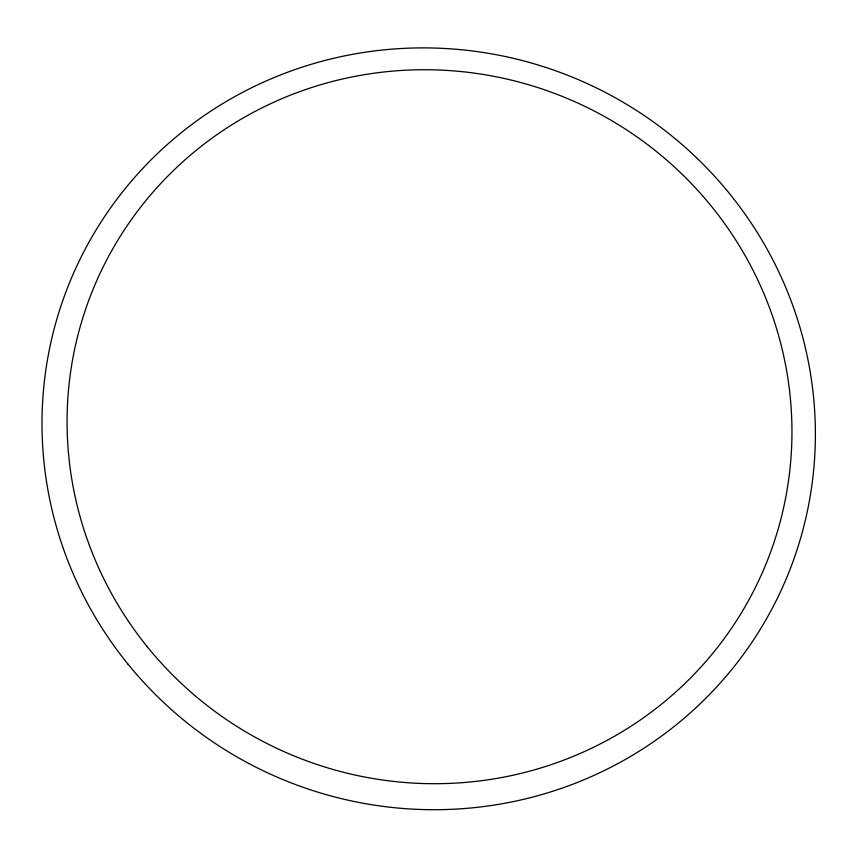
<?xml version="1.0" encoding="UTF-8"?>
<svg xmlns="http://www.w3.org/2000/svg" width="856" height="856" viewBox="0 0 856 856"><rect width="100%" height="100%" fill="white"/><g stroke="black" fill="none" stroke-linecap="round" stroke-linejoin="round"><path stroke-width="1.28" d="M128.1 664.267A387.736 379.85 21.4 0 0 789.66 570.363A387.736 379.85 21.4 0 0 368.315 51.767A387.736 379.85 21.4 0 0 128.1 664.267M147.082 646.526A363.425 355.989 21.4 0 0 767.447 560.413A363.425 355.989 21.4 0 0 373.997 73.209A363.425 355.989 21.4 0 0 147.082 646.526"/></g></svg>
